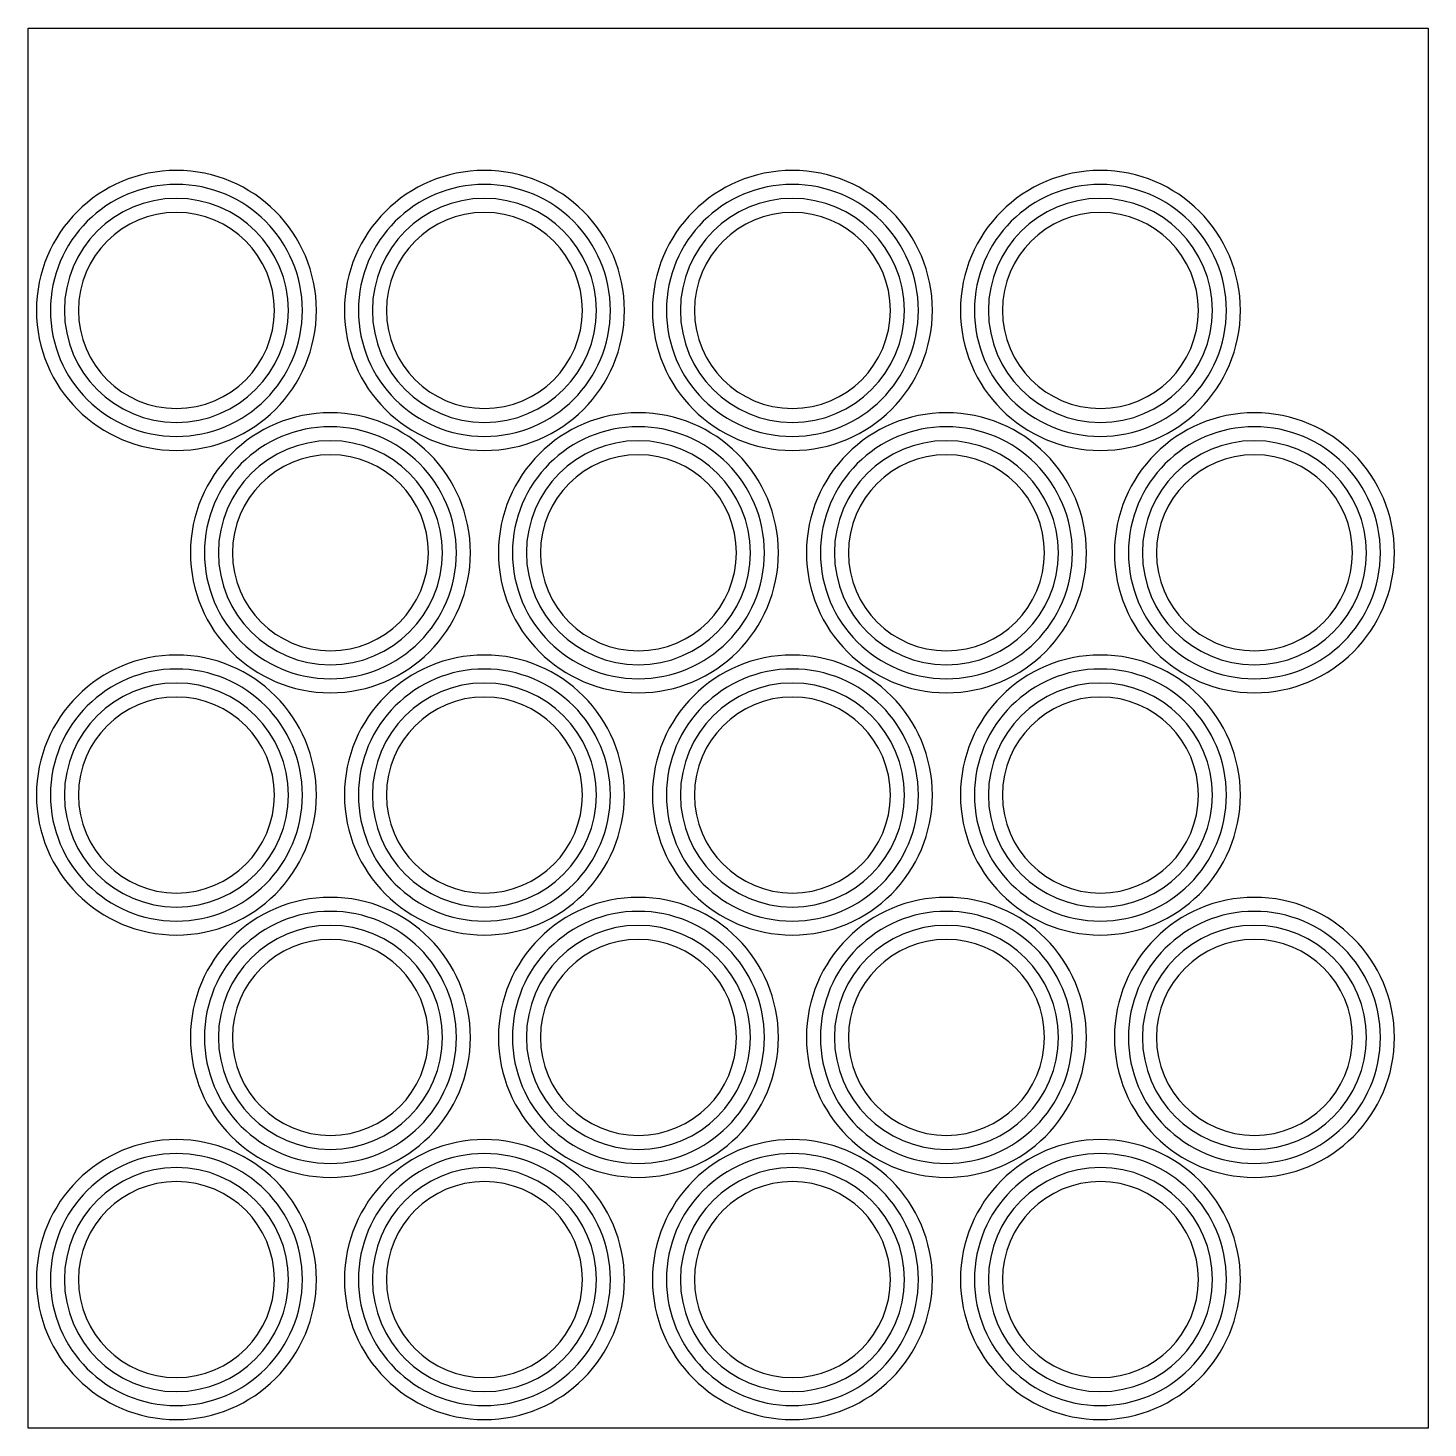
# Model space of a CAD drawing. Header units: metres. Extents: x 0 to 500, y 0 to 500.
import ezdxf

# ---------------------------------------------------------------- set-up
doc = ezdxf.new("R2010")
doc.units = ezdxf.units.M

msp = doc.modelspace()

# ---------------------------------------------------------------- linework, layer by layer
for p, q in [((0.0001, 0.0001), (0.0001, 500.0001)), ((0.0001, 500.0001), (500.0001, 500.0001)), ((500.0001, 500.0001), (500.0001, 0.0001)), ((500.0001, 0.0001), (0.0001, 0.0001))]:
    msp.add_line(p, q)
for centre, radius, start, end in [((53.000199, 399.138436), 50, 0, 180), ((163.000405, 399.138436), 50.000008, 0, 180), ((273.000588, 399.138436), 50, 0, 180), ((383.000802, 399.138436), 50, 0, 180), ((53.000199, 399.138436), 45, 0, 180), ((163.000405, 399.138436), 45.000008, 0, 180), ((273.000588, 399.138436), 45, 0, 180), ((383.000802, 399.138436), 45, 0, 180), ((53.000199, 399.138436), 40, 0, 180), ((163.000405, 399.138436), 40.000008, 0, 180), ((273.000588, 399.138436), 40, 0, 180), ((383.000802, 399.138436), 40, 0, 180), ((53.000199, 399.138436), 35, 0, 180), ((163.000405, 399.138436), 35, 0, 180), ((273.000588, 399.138436), 35, 0, 180), ((383.000802, 399.138436), 35, 0, 180), ((53.000199, 399.138436), 50, 180, 0), ((53.000199, 399.138436), 45, 180, 0), ((53.000199, 399.138436), 40, 180, 0), ((53.000199, 399.138436), 35, 180, 0), ((163.000405, 399.138436), 50, 180, 0), ((163.000405, 399.138436), 45, 180, 0), ((163.000405, 399.138436), 40, 180, 0), ((163.000405, 399.138436), 35, 180, 0), ((273.000588, 399.138436), 50, 180, 0), ((273.000588, 399.138436), 45, 180, 0), ((273.000588, 399.138436), 40, 180, 0), ((273.000588, 399.138436), 35, 180, 0), ((383.000802, 399.138436), 50, 180, 0), ((383.000802, 399.138436), 45, 180, 0), ((383.000802, 399.138436), 40, 180, 0), ((383.000802, 399.138436), 35, 180, 0), ((108.001275, 312.58793), 50.000053, 0, 180), ((218.001748, 312.58793), 50.000198, 0, 180), ((328.002663, 312.58793), 50.000305, 0, 180), ((438.003182, 312.58793), 50, 0, 180), ((108.00126, 312.58793), 45.000038, 0, 180), ((218.001687, 312.58793), 45.000137, 0, 180), ((328.002725, 312.58793), 45.000244, 0, 180), ((438.003182, 312.58793), 45, 0, 180), ((108.001244, 312.58793), 40.000023, 0, 180), ((218.001626, 312.58793), 40.000076, 0, 180), ((328.002786, 312.58793), 40.000183, 0, 180), ((438.003182, 312.58793), 40, 0, 180), ((108.001244, 312.58793), 35.000023, 0, 180), ((218.001626, 312.58793), 35.000076, 0, 180), ((328.002847, 312.58793), 35.000122, 0, 180), ((438.003182, 312.58793), 35, 0, 180), ((108.001275, 312.58793), 50.000061, 180, 0), ((108.00126, 312.58793), 45.000031, 180, 0), ((108.001244, 312.58793), 40.000031, 180, 0), ((108.001244, 312.58793), 35.000031, 180, 0), ((218.001748, 312.58793), 50.000183, 180, 0), ((218.001687, 312.58793), 45.000122, 180, 0), ((218.001626, 312.58793), 40.000061, 180, 0), ((218.001626, 312.58793), 35.000061, 180, 0), ((328.002663, 312.58793), 50.000275, 180, 0), ((328.002725, 312.58793), 45.000214, 180, 0), ((328.002786, 312.58793), 40.000153, 180, 0), ((328.002847, 312.58793), 35.000092, 180, 0), ((438.003182, 312.58793), 50, 180, 0), ((438.003182, 312.58793), 45, 180, 0), ((438.003182, 312.58793), 40, 180, 0), ((438.003182, 312.58793), 35, 180, 0), ((53.000199, 226.069314), 50, 0, 180), ((163.000405, 226.069314), 50.000008, 0, 180), ((273.000588, 226.069314), 50, 0, 180), ((383.000802, 226.069314), 50, 0, 180), ((53.000199, 226.069314), 45, 0, 180), ((163.000405, 226.069314), 45.000008, 0, 180), ((273.000588, 226.069314), 45, 0, 180), ((383.000802, 226.069314), 45, 0, 180), ((53.000199, 226.069314), 40, 0, 180), ((163.000405, 226.069314), 40.000008, 0, 180), ((273.000588, 226.069314), 40, 0, 180), ((383.000802, 226.069314), 40, 0, 180), ((53.000199, 226.069314), 35, 0, 180), ((163.000405, 226.069314), 35, 0, 180), ((273.000588, 226.069314), 35, 0, 180), ((383.000802, 226.069314), 35, 0, 180), ((53.000199, 226.069314), 50, 180, 0), ((53.000199, 226.069314), 45, 180, 0), ((53.000199, 226.069314), 40, 180, 0), ((53.000199, 226.069314), 35, 180, 0), ((163.000405, 226.069314), 50, 180, 0), ((163.000405, 226.069314), 45, 180, 0), ((163.000405, 226.069314), 40, 180, 0), ((163.000405, 226.069314), 35, 180, 0), ((273.000588, 226.069314), 50, 180, 0), ((273.000588, 226.069314), 45, 180, 0), ((273.000588, 226.069314), 40, 180, 0), ((273.000588, 226.069314), 35, 180, 0), ((383.000802, 226.069314), 50, 180, 0), ((383.000802, 226.069314), 45, 180, 0), ((383.000802, 226.069314), 40, 180, 0), ((383.000802, 226.069314), 35, 180, 0), ((108.001275, 139.518823), 50.000053, 0, 180), ((218.001748, 139.518823), 50.000198, 0, 180), ((328.002663, 139.518823), 50.000305, 0, 180), ((438.003182, 139.518823), 50, 0, 180), ((108.00126, 139.518823), 45.000038, 0, 180), ((218.001687, 139.518823), 45.000137, 0, 180), ((328.002725, 139.518823), 45.000244, 0, 180), ((438.003182, 139.518823), 45, 0, 180), ((108.001244, 139.518823), 40.000023, 0, 180), ((218.001626, 139.518823), 40.000076, 0, 180), ((328.002786, 139.518823), 40.000183, 0, 180), ((438.003182, 139.518823), 40, 0, 180), ((108.001244, 139.518823), 35.000023, 0, 180), ((218.001626, 139.518823), 35.000076, 0, 180), ((328.002847, 139.518823), 35.000122, 0, 180), ((438.003182, 139.518823), 35, 0, 180), ((108.001275, 139.518823), 50.000061, 180, 0), ((108.00126, 139.518823), 45.000031, 180, 0), ((108.001244, 139.518823), 40.000031, 180, 0), ((108.001244, 139.518823), 35.000031, 180, 0), ((218.001748, 139.518823), 50.000183, 180, 0), ((218.001687, 139.518823), 45.000122, 180, 0), ((218.001626, 139.518823), 40.000061, 180, 0), ((218.001626, 139.518823), 35.000061, 180, 0), ((328.002663, 139.518823), 50.000275, 180, 0), ((328.002725, 139.518823), 45.000214, 180, 0), ((328.002786, 139.518823), 40.000153, 180, 0), ((328.002847, 139.518823), 35.000092, 180, 0), ((438.003182, 139.518823), 50, 180, 0), ((438.003182, 139.518823), 45, 180, 0), ((438.003182, 139.518823), 40, 180, 0), ((438.003182, 139.518823), 35, 180, 0), ((53.000199, 53.000199), 50, 0, 180), ((163.000405, 53.000199), 50.000008, 0, 180), ((273.000588, 53.000199), 50, 0, 180), ((383.000802, 53.000199), 50, 0, 180), ((53.000199, 53.000199), 45, 0, 180), ((163.000405, 53.000199), 45.000008, 0, 180), ((273.000588, 53.000199), 45, 0, 180), ((383.000802, 53.000199), 45, 0, 180), ((53.000199, 53.000199), 40, 0, 180), ((163.000405, 53.000199), 40.000008, 0, 180), ((273.000588, 53.000199), 40, 0, 180), ((383.000802, 53.000199), 40, 0, 180), ((53.000199, 53.000199), 35, 0, 180), ((163.000405, 53.000199), 35, 0, 180), ((273.000588, 53.000199), 35, 0, 180), ((383.000802, 53.000199), 35, 0, 180), ((53.000199, 53.000199), 50, 180, 0), ((53.000199, 53.000199), 45, 180, 0), ((53.000199, 53.000199), 40, 180, 0), ((53.000199, 53.000199), 35, 180, 0), ((163.000405, 53.000199), 50, 180, 0), ((163.000405, 53.000199), 45, 180, 0), ((163.000405, 53.000199), 40, 180, 0), ((163.000405, 53.000199), 35, 180, 0), ((273.000588, 53.000199), 50, 180, 0), ((273.000588, 53.000199), 45, 180, 0), ((273.000588, 53.000199), 40, 180, 0), ((273.000588, 53.000199), 35, 180, 0), ((383.000802, 53.000199), 50, 180, 0), ((383.000802, 53.000199), 45, 180, 0), ((383.000802, 53.000199), 40, 180, 0), ((383.000802, 53.000199), 35, 180, 0)]:
    msp.add_arc(centre, radius, start, end)

doc.saveas('drawing.dxf')
